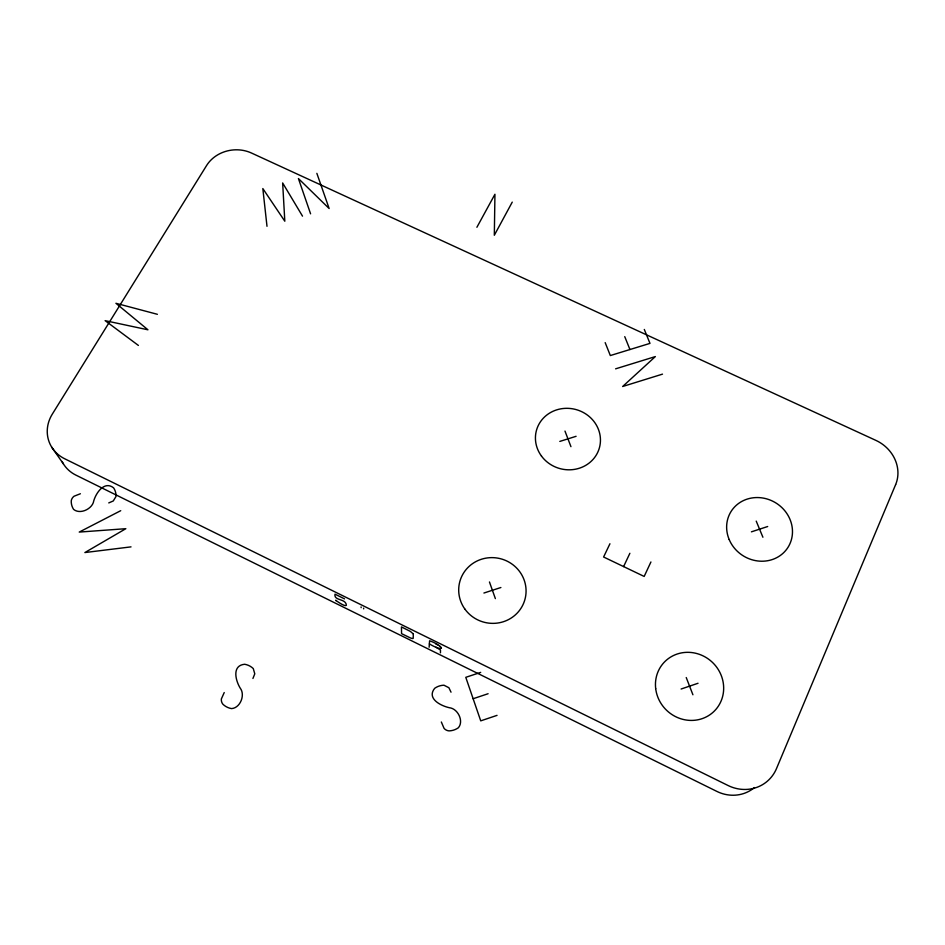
<?xml version="1.0" encoding="UTF-8"?>
<svg xmlns="http://www.w3.org/2000/svg" width="945" height="945" viewBox="0 0 945 945"><rect width="100%" height="100%" fill="white"/><g stroke="black" fill="none" stroke-linecap="round" stroke-linejoin="round"><path stroke-width="1.42" d="M429.124 647.242L429.597 640.781C443.571 645.73 446.111 653.527 429.361 643.935M440.453 652.83L440.476 650.054L436.058 647.219M650.928 561.968L644.171 576.438L603.607 557.007L609.938 543.753M623.605 566.587L629.878 553.286M252.929 678.463L254.784 673.82L253.272 668.576A17.317 16.644 -36.3 0 0 244.684 664.264C231.029 665.504 235.955 682.16 241.07 689.448C244.826 696.394 239.794 708.053 231.549 708.608A17.388 16.691 -38 0 1 222.902 704.226A7.584 7.276 -39.2 0 1 221.366 698.934L224.225 692.555M512.249 202.124L494.318 235.258L494.944 194.257L476.894 227.284M120.724 510.69L79.238 532.082L125.839 528.692L84.873 552.553L131.024 546.871M681.109 689.023L698.024 683.27M497.046 715.365L480.733 720.858L465.779 677.329L480.698 672.379M473.126 698.733L488.104 693.724M751.429 531.834L767.683 526.519M483.911 593.035L500.885 587.518M559.806 441.421L576.096 436.306M662.504 374.137L622.637 386.505L655.357 356.572L615.608 368.833M108.746 502.917L113.27 500.968L116.046 496.408A16.786 15.451 -24.3 0 0 113.613 487.868C103.879 480.084 94.961 494.365 93.319 502.622C90.744 509.627 79.746 514.47 73.615 509.402A16.833 15.463 -24.9 0 1 71.253 500.803A7.324 6.721 -25.3 0 1 74.041 496.231L80.384 493.751M157.39 314.307L115.916 303.286L147.94 329.793L105.119 320.65L138.395 345.433M344.559 598.882L335.002 594.169C333.62 601.103 346.059 598.173 346.366 605.355C344.228 607.186 333.349 598.303 336.066 600.654M435.586 643.734L437.759 644.903M439.673 646.12L441.48 647.927M51.727 447.174L63.421 463.924M302.506 216.145L282.649 182.952L284.811 221.213L262.828 188.563L266.998 226.304M756.224 521.12L762.91 537.244M644.301 329.451L649.983 343.378L610.328 355.556L605.178 342.633M624.751 336.644L629.937 349.532M686.235 677.541L692.921 694.776M564.98 431.085L570.945 446.666M489.451 581.966L495.369 598.61M316.858 173.337L329.143 208.526L298.419 178.546L310.586 213.83M451.025 692.189L448.887 687.724L443.949 685.208A17.01 16.939 25.1 0 0 434.712 688.279C425.935 699.064 442.378 706.659 450.848 708.006C458.408 709.931 463.794 721.472 458.372 727.756A17.057 17.01 46.1 0 1 449.064 730.887A7.442 7.418 61 0 1 444.067 728.371L441.339 721.992M361.073 606.926L361.167 607.647M363.601 608.167L363.683 608.875M62.075 461.503A34.67 31.646 -21.6 0 0 75.883 475.111L716.901 791.426A36.89 34.67 51.4 0 0 754.464 787.551M413.308 633.93L413.213 638.277A5.446 1.004 27.2 0 1 410.248 637.851L401.554 633.646L401.448 626.925L410.331 631.39L413.308 633.93M895.636 484.608L776.506 768.557A38.225 35.839 50.5 0 1 728.087 785.519L64.591 458.715A35.851 32.591 -21.2 0 1 52.294 414.146L206.542 165.599A33.288 29.401 -6.2 0 1 251.524 153.043L875.909 440.394A35.532 31.988 32 0 1 895.636 484.608M655.688 688.586A34.989 33.158 44.1 0 0 709.99 714.703A34.989 33.158 44.1 0 0 703.009 655.842A34.989 33.158 44.1 0 0 655.688 688.586M541.461 456.045A32.662 30.594 15.8 0 0 597.512 452.797A32.662 30.594 15.8 0 0 564.85 408.37A32.662 30.594 15.8 0 0 541.461 456.045M729.174 539.524A33.642 31.079 32.4 0 0 785.744 550.451A33.642 31.079 32.4 0 0 763.749 498.18A33.642 31.079 32.4 0 0 729.174 539.524M464.645 608.745A33.76 32.803 15.8 0 0 522.809 605.06A33.76 32.803 15.8 0 0 489.699 557.692A33.76 32.803 15.8 0 0 464.645 608.745"/></g></svg>
